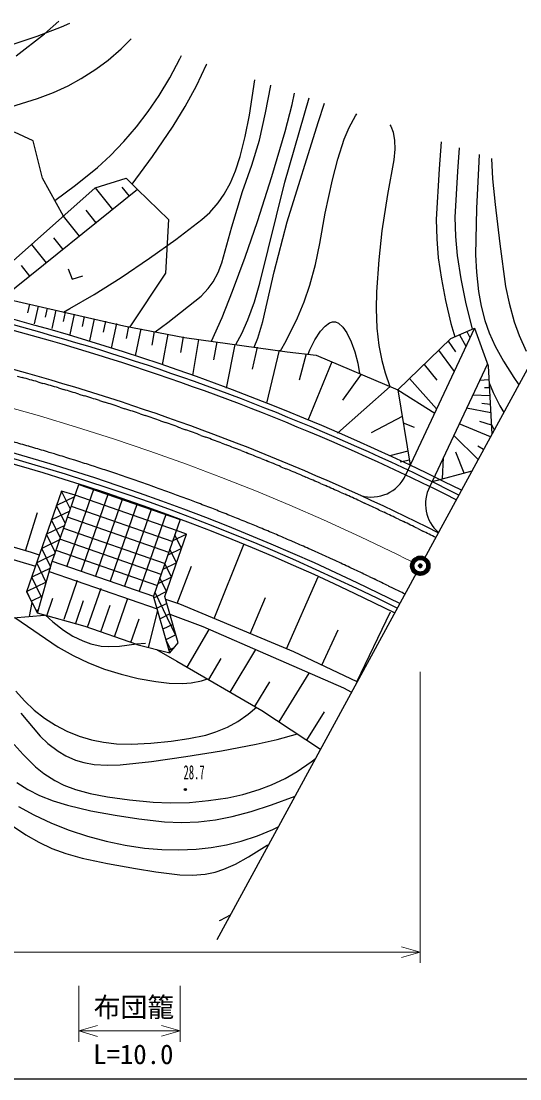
# Model space of a CAD drawing. Units: millimetres, scale not verified. Extents: x 40000 to 680000, y 20000 to 380000.
# Drawn here: x 219884 to 266320, y 205000 to 303541 of the extents above; entities that cross this region are included whole.
import ezdxf
from ezdxf.enums import TextEntityAlignment as Align

# ---------------------------------------------------------------- set-up
doc = ezdxf.new("R2010")
doc.units = ezdxf.units.MM
doc.header["$LTSCALE"] = 1000
doc.linetypes.add('CHAIN', pattern=[18.5, 12, -1.5, 3.5, -1.5])
for name, color, linetype, lineweight in [('M-BGD', 7, 'Continuous', 25), ('M-BMK', 2, 'CHAIN', 13), ('M-BMK-OTRS', 5, 'Continuous', 25), ('M-STR-HTXT', 7, 'Continuous', 13), ('M-TTL', 2, 'Continuous', 140), ('M-TTL-BAND', 7, 'Continuous', 25)]:
    doc.layers.add(name, color=color, linetype=linetype, lineweight=lineweight)
doc.styles.add('ＭＳ ゴシック', font='')
doc.styles.get('ＭＳ ゴシック').set_extended_font_data('MS Gothic')

# ---------------------------------------------------------------- blocks, each defined once
blk = doc.blocks.new('BUHIN916')
at = {"color": 2, "linetype": 'Continuous', "lineweight": 140}
for radius in [746, 22.5]:
    blk.add_circle((0, 0), radius, dxfattribs=at)

msp = doc.modelspace()

# ---------------------------------------------------------------- linework, layer by layer
at = {"layer": 'M-BGD'}
for p, q in [((222045, 302374), (223398, 303541)), ((221365, 302135), (223627, 303004)), ((223627, 303004), (224411, 303366)), ((219227, 301419), (221365, 302135)), ((219408, 300313), (222045, 302374)), ((229194, 300962), (230130, 301891)), ((227972, 299912), (229194, 300962)), ((226841, 299069), (227972, 299912)), ((233717, 298250), (234658, 300016)), ((234658, 300016), (234808, 300336)), ((225485, 298198), (226841, 299069)), ((236203, 297523), (237156, 299511)), ((237156, 299511), (237172, 299550)), ((224251, 297521), (225485, 298198)), ((232735, 296623), (233717, 298250)), ((241151, 294773), (241657, 298059)), ((221405, 296324), (222899, 296895)), ((222899, 296895), (224251, 297521)), ((231719, 295128), (232735, 296623)), ((235152, 295585), (236203, 297523)), ((242647, 294991), (243130, 297548)), ((243130, 297548), (243133, 297569)), ((245111, 295790), (245331, 296838)), ((218919, 295563), (221405, 296324)), ((244441, 288530), (246690, 296386)), ((244472, 293271), (245111, 295790)), ((247544, 294112), (248128, 295908)), ((230622, 293690), (231719, 295128)), ((234033, 293743), (235152, 295585)), ((240757, 292799), (241151, 294773)), ((242066, 292462), (242647, 294991)), ((250437, 293627), (251031, 294714)), ((251031, 294714), (251153, 294903)), ((229446, 292318), (230622, 293690)), ((232120, 290932), (234033, 293743)), ((244661, 284856), (247544, 294112)), ((254220, 293883), (254306, 293746)), ((254306, 293746), (254515, 293194)), ((220989, 292398), (219276, 293209)), ((240286, 290942), (240757, 292799)), ((243226, 289058), (244472, 293271)), ((249975, 292554), (250437, 293627)), ((254515, 293194), (254663, 292425)), ((221875, 288919), (220989, 292398)), ((228193, 291020), (229446, 292318)), ((241362, 290130), (242066, 292462)), ((249382, 290697), (249975, 292554)), ((254663, 292425), (254691, 291629)), ((259009, 292291), (258801, 289781)), ((260681, 291735), (260500, 289544)), ((226977, 289903), (228193, 291020)), ((230233, 288345), (232120, 290932)), ((239842, 289587), (240286, 290942)), ((248875, 288759), (249382, 290697)), ((254691, 291629), (254599, 290606)), ((262519, 291124), (262499, 290478)), ((263673, 290740), (263787, 288838)), ((224954, 288272), (226977, 289903)), ((240509, 287685), (241362, 290130)), ((254599, 290606), (253998, 287402)), ((258801, 289781), (258523, 285066)), ((262499, 290478), (262295, 286077)), ((223830, 285383), (221875, 288919)), ((226769, 287999), (229647, 288907)), ((229647, 288907), (230729, 287870)), ((239372, 288472), (239842, 289587)), ((241879, 284866), (243226, 289058)), ((248203, 285645), (248875, 288759)), ((260500, 289544), (260256, 285266)), ((263787, 288838), (264035, 286448)), ((230729, 287870), (218147, 277737)), ((218309, 280472), (226769, 287999)), ((223024, 286840), (224954, 288272)), ((228414, 286006), (226802, 288009)), ((229957, 287249), (229281, 288089)), ((230729, 287870), (233590, 285070)), ((238801, 287421), (239372, 288472)), ((242107, 279144), (244441, 288530)), ((238233, 286605), (238801, 287421)), ((239495, 284372), (240509, 287685)), ((253998, 287402), (253472, 284017)), ((226872, 284764), (225935, 285926)), ((237439, 285726), (238233, 286605)), ((262295, 286077), (262206, 281768)), ((264035, 286448), (264443, 282798)), ((225329, 283521), (223830, 285383)), ((233590, 285070), (233317, 280050)), ((234292, 283207), (236700, 285053)), ((236700, 285053), (237439, 285726)), ((240754, 281547), (241879, 284866)), ((243458, 280175), (244661, 284856)), ((247694, 282812), (248203, 285645)), ((258523, 285066), (258576, 283273)), ((260256, 285266), (260321, 283482)), ((238584, 281035), (239495, 284372)), ((253472, 284017), (253181, 281291)), ((223786, 282279), (222923, 283350)), ((231834, 281451), (234292, 283207)), ((258576, 283273), (258730, 281484)), ((260321, 283482), (260495, 281703)), ((222243, 281036), (220866, 282746)), ((247280, 280855), (247694, 282812)), ((264443, 282798), (264996, 278830)), ((229193, 279657), (231834, 281451)), ((238215, 280119), (238584, 281035)), ((239574, 278384), (240754, 281547)), ((246764, 278931), (247280, 280855)), ((253181, 281291), (252974, 278336)), ((258730, 281484), (259010, 279501)), ((260495, 281703), (260830, 279530)), ((262206, 281768), (262277, 280152)), ((206971, 280279), (229459, 275164)), ((220701, 279794), (219911, 280774)), ((224265, 280466), (224634, 279494)), ((233317, 280050), (230013, 275056)), ((237755, 279261), (238215, 280119)), ((242381, 275544), (243458, 280175)), ((262277, 280152), (262465, 278356)), ((224634, 279494), (225620, 279824)), ((226670, 278062), (229193, 279657)), ((237300, 278632), (237755, 279261)), ((241598, 277403), (242107, 279144)), ((246229, 277377), (246764, 278931)), ((259010, 279501), (259389, 277526)), ((260830, 279530), (261271, 277357)), ((224424, 276757), (226670, 278062)), ((233529, 275468), (236638, 277916)), ((236638, 277916), (237300, 278632)), ((238596, 275927), (239574, 278384)), ((252974, 278336), (252933, 276733)), ((262465, 278356), (262710, 276983)), ((264996, 278830), (265321, 277264)), ((220666, 277164), (220483, 276354)), ((221476, 276980), (221105, 275334)), ((240989, 275706), (241598, 277403)), ((245614, 275909), (246229, 277377)), ((259389, 277526), (259908, 275363)), ((261271, 277357), (261872, 274836)), ((262710, 276983), (263054, 275639)), ((265321, 277264), (265796, 275524)), ((222299, 276796), (222115, 275972)), ((223122, 276612), (222745, 274912)), ((223973, 276423), (223785, 275572)), ((223830, 276444), (224424, 276757)), ((224823, 276233), (224414, 274361)), ((225758, 276025), (225556, 275088)), ((237609, 273715), (238596, 275927)), ((252933, 276733), (253007, 274931)), ((226694, 275816), (226252, 273754)), ((227723, 275587), (227505, 274555)), ((228753, 275358), (228276, 273085)), ((229459, 275164), (235107, 274061)), ((229886, 275105), (229650, 273969)), ((232360, 274597), (233529, 275468)), ((240422, 274429), (240989, 275706)), ((241911, 274014), (242381, 275544)), ((244552, 273756), (245614, 275909)), ((247762, 274651), (248178, 275129)), ((248178, 275129), (248603, 275445)), ((248603, 275445), (248884, 275543)), ((248884, 275543), (249161, 275536)), ((249161, 275536), (249445, 275408)), ((249445, 275408), (249835, 275039)), ((249835, 275039), (250195, 274508)), ((253007, 274931), (253192, 273336)), ((262092, 274931), (255684, 261257)), ((259891, 273980), (262092, 274931)), ((259908, 275363), (260263, 274140)), ((262092, 274931), (263368, 271425)), ((263054, 275639), (263452, 274509)), ((265796, 275524), (266252, 274257)), ((231020, 274861), (230510, 272348)), ((232281, 274624), (232039, 273365)), ((233541, 274388), (233022, 271519)), ((234973, 274119), (234732, 272681)), ((235107, 274061), (244651, 272741)), ((239864, 273403), (240422, 274429)), ((241580, 273165), (241911, 274014)), ((247238, 273839), (247762, 274651)), ((250195, 274508), (250610, 273659)), ((254968, 269192), (259891, 273980)), ((260687, 274324), (261306, 273253)), ((261376, 274621), (261654, 274070)), ((263452, 274509), (264019, 273254)), ((266252, 274257), (266900, 272787)), ((236411, 273883), (235850, 270519)), ((238102, 273656), (237795, 271979)), ((239792, 273429), (238981, 269362)), ((241847, 273153), (241403, 271128)), ((244038, 272825), (244552, 273756)), ((246775, 272926), (247238, 273839)), ((250610, 273659), (250957, 272718)), ((253192, 273336), (253456, 271938)), ((259635, 273731), (260326, 272720)), ((264019, 273254), (264785, 271861)), ((243902, 272877), (242725, 267957)), ((244651, 272741), (247354, 272413)), ((246410, 272540), (245764, 270094)), ((246623, 272502), (246775, 272926)), ((247354, 272413), (254968, 269192)), ((250957, 272718), (251231, 271675)), ((258757, 272877), (260203, 270900)), ((248806, 271799), (246565, 266326)), ((251231, 271675), (251389, 270706)), ((253456, 271938), (253765, 270770)), ((257400, 271558), (258593, 270088)), ((263299, 271615), (257936, 260173)), ((263368, 271425), (263724, 265075)), ((264785, 271861), (265757, 270332)), ((219500, 270476), (219981, 270342)), ((251530, 270647), (249819, 268235)), ((253765, 270770), (254208, 269513)), ((256043, 270238), (258572, 267421)), ((263440, 270129), (262567, 270053)), ((265757, 270332), (266224, 269673)), ((221425, 269933), (221905, 269795)), ((223345, 269373), (223824, 269230)), ((254253, 269495), (249348, 265144)), ((254968, 269192), (256108, 262162)), ((254968, 269192), (258391, 267034)), ((263483, 269380), (263044, 269371)), ((263456, 269858), (263829, 268950)), ((225259, 268794), (225737, 268647)), ((227168, 268198), (227644, 268046)), ((263525, 268631), (261936, 268707)), ((263829, 268950), (264451, 267698)), ((229071, 267584), (229546, 267427)), ((263614, 267043), (261359, 267476)), ((263569, 267837), (262780, 267931)), ((264451, 267698), (264816, 267084)), ((230969, 266952), (231442, 266791)), ((232860, 266302), (233332, 266136)), ((255368, 266722), (252473, 265184)), ((255467, 266112), (256482, 265701)), ((263678, 265897), (262579, 266228)), ((234746, 265634), (235216, 265464)), ((263584, 264817), (260680, 266027)), ((263674, 265977), (263909, 265533)), ((263909, 265533), (263943, 265477)), ((236625, 264949), (237093, 264774)), ((238497, 264246), (238964, 264067)), ((262435, 262705), (260163, 264925)), ((221062, 263791), (220582, 263931)), ((222978, 263218), (222500, 263363)), ((240363, 263525), (240828, 263342)), ((255893, 263486), (254212, 263046)), ((261142, 261435), (260372, 263393)), ((262941, 263635), (262415, 263952)), ((224889, 262626), (224412, 262776)), ((226793, 262016), (226318, 262170)), ((242222, 262787), (242685, 262600)), ((256032, 262628), (255180, 262460)), ((259111, 260886), (259207, 262883)), ((228692, 261387), (228218, 261546)), ((244073, 262032), (244535, 261840)), ((245918, 261259), (246378, 261063)), ((261849, 261626), (258149, 260626)), ((222738, 253116), (225255, 260387)), ((225255, 260387), (234702, 257107)), ((230585, 260741), (230112, 260904)), ((232471, 260076), (232000, 260243)), ((247755, 260469), (248213, 260268)), ((223650, 259752), (220392, 250369)), ((224852, 259223), (223186, 258416)), ((224463, 258073), (223650, 259752)), ((224903, 259372), (223650, 259752)), ((226605, 259918), (224121, 252767)), ((234347, 256085), (224900, 259365)), ((227954, 259450), (225471, 252299)), ((234350, 259392), (233881, 259565)), ((249585, 259661), (250041, 259457)), ((224006, 256723), (223186, 258416)), ((224546, 258344), (233992, 255063)), ((229304, 258981), (226820, 251830)), ((230653, 258512), (228170, 251361)), ((236223, 258691), (235756, 258868)), ((251407, 258837), (251862, 258628)), ((220292, 254201), (221415, 257765)), ((224403, 257894), (222722, 257080)), ((233637, 254042), (224191, 257322)), ((232003, 258044), (229520, 250893)), ((233352, 257575), (230869, 250424)), ((238089, 257971), (237624, 258153)), ((239949, 257234), (239484, 257420)), ((253222, 257995), (253674, 257782)), ((223953, 256565), (222258, 255744)), ((223549, 255373), (222722, 257080)), ((223836, 256301), (233283, 253020)), ((234702, 257107), (232219, 249956)), ((241800, 256479), (241338, 256669)), ((255028, 257137), (255478, 256920)), ((256826, 256261), (257275, 256040)), ((220851, 254040), (214448, 255880)), ((223503, 255236), (221794, 254408)), ((223093, 254022), (222258, 255744)), ((232928, 251999), (223481, 255279)), ((233267, 249926), (235283, 255733)), ((235283, 255733), (234011, 255117)), ((234820, 254397), (234203, 255670)), ((235283, 255733), (234349, 256090)), ((243645, 255705), (243185, 255900)), ((215135, 254566), (221229, 252778)), ((222636, 252672), (221794, 254408)), ((223127, 254257), (232573, 250977)), ((234820, 254397), (233547, 253781)), ((234356, 253061), (233739, 254334)), ((237850, 247879), (240623, 254785)), ((245482, 254914), (245023, 255114)), ((247311, 254106), (246854, 254309)), ((221579, 253786), (220851, 254040)), ((223054, 253907), (221331, 253072)), ((249132, 253279), (248678, 253488)), ((222604, 252578), (220867, 251736)), ((222213, 251251), (221331, 253072)), ((221407, 248390), (222738, 253116)), ((222500, 252271), (232553, 248781)), ((222772, 253236), (232219, 249956)), ((234356, 253061), (233083, 252445)), ((233892, 251726), (233275, 252998)), ((234409, 249295), (235737, 252771)), ((250946, 252435), (250493, 252648)), ((222221, 251281), (220403, 250400)), ((221804, 249801), (220867, 251736)), ((223873, 247825), (225136, 251463)), ((233892, 251726), (232619, 251109)), ((233428, 250390), (232811, 251662)), ((244595, 245072), (247543, 251757)), ((252300, 251791), (252751, 251574)), ((220392, 250369), (221407, 248390)), ((220853, 249472), (220403, 250400)), ((226052, 247069), (227322, 250728)), ((233428, 250390), (232257, 249822)), ((234301, 246294), (232347, 250326)), ((254547, 250695), (254099, 250916)), ((220661, 248086), (220902, 249376)), ((221859, 249994), (220838, 249500)), ((222276, 248146), (222847, 249790)), ((224967, 247445), (225699, 249552)), ((228567, 246195), (229813, 249785)), ((233722, 244675), (232219, 249956)), ((234490, 245631), (233267, 249926)), ((234647, 249211), (233340, 249670)), ((241222, 246475), (242640, 249842)), ((221496, 248708), (221295, 248610)), ((225841, 247142), (221407, 248390)), ((227297, 246636), (228162, 249125)), ((231726, 245192), (232621, 248647)), ((233448, 249288), (232535, 248846)), ((245272, 244791), (234647, 249211)), ((251148, 242001), (254286, 248524)), ((213410, 247485), (222072, 248203)), ((219300, 247973), (223344, 245208)), ((222151, 248210), (222819, 247589)), ((222819, 247589), (223835, 246802)), ((230111, 245659), (230874, 247854)), ((233726, 248312), (232813, 247869)), ((233730, 248299), (236811, 247132)), ((223835, 246802), (224698, 246255)), ((230661, 245468), (225841, 247142)), ((234005, 247335), (233091, 246893)), ((234283, 246359), (233369, 245916)), ((235349, 243347), (237403, 246873)), ((236811, 247132), (249888, 241415)), ((247879, 243553), (249394, 246840)), ((224698, 246255), (225612, 245806)), ((225612, 245806), (226370, 245531)), ((226370, 245531), (227342, 245315)), ((229038, 245324), (230635, 245539)), ((230635, 245539), (231448, 245596)), ((230661, 245468), (233722, 244675)), ((233879, 244871), (233363, 245936)), ((233722, 244675), (234490, 245631)), ((223344, 245208), (224726, 244435)), ((224726, 244435), (226161, 243760)), ((227342, 245315), (228050, 245268)), ((228050, 245268), (229038, 245324)), ((232495, 244993), (234383, 243906)), ((234118, 245168), (233647, 244940)), ((239340, 241039), (241722, 244985)), ((251173, 241989), (245272, 244791)), ((226161, 243760), (227649, 243181)), ((234383, 243906), (242291, 239332)), ((237344, 242193), (238520, 244175)), ((227649, 243181), (229190, 242698)), ((229190, 242698), (230784, 242309)), ((243900, 238264), (246714, 242803)), ((230784, 242309), (232419, 242015)), ((232419, 242015), (233668, 241871)), ((233668, 241871), (234909, 241837)), ((234909, 241837), (235717, 241896)), ((235717, 241896), (236691, 242080)), ((236691, 242080), (237224, 242262)), ((241651, 239702), (243052, 241975)), ((219393, 241111), (220193, 240215)), ((249888, 241415), (250643, 241016)), ((220193, 240215), (221107, 239346)), ((241037, 238984), (241791, 239634)), ((219840, 239072), (221642, 236928)), ((221107, 239346), (222051, 238599)), ((222051, 238599), (223069, 237946)), ((240065, 238303), (241037, 238984)), ((242291, 239332), (247757, 235707)), ((246489, 236547), (248128, 239187)), ((223069, 237946), (224148, 237389)), ((238026, 237317), (239109, 237772)), ((239109, 237772), (240065, 238303)), ((221642, 236928), (222369, 236248)), ((224148, 237389), (225274, 236932)), ((225274, 236932), (226434, 236579)), ((226434, 236579), (227562, 236355)), ((233859, 236462), (235490, 236695)), ((235490, 236695), (237075, 237028)), ((237075, 237028), (238026, 237317)), ((241755, 236174), (243728, 236616)), ((243728, 236616), (245605, 237133)), ((219244, 236143), (220065, 235208)), ((222369, 236248), (223335, 235518)), ((223335, 235518), (224028, 235106)), ((227562, 236355), (228746, 236227)), ((228746, 236227), (230141, 236187)), ((230141, 236187), (231955, 236270)), ((231955, 236270), (233859, 236462)), ((235221, 235019), (238548, 235554)), ((238548, 235554), (241755, 236174)), ((220065, 235208), (221225, 234078)), ((224028, 235106), (224937, 234696)), ((224937, 234696), (225717, 234458)), ((229105, 234248), (232033, 234565)), ((232033, 234565), (235221, 235019)), ((246900, 234525), (247283, 234835)), ((221225, 234078), (222006, 233448)), ((225717, 234458), (226688, 234285)), ((226688, 234285), (227885, 234211)), ((227885, 234211), (229105, 234248)), ((244453, 232975), (245579, 233624)), ((245579, 233624), (246900, 234525)), ((219467, 232594), (220497, 231960)), ((222006, 233448), (223004, 232791)), ((223004, 232791), (223842, 232365)), ((243184, 232379), (244453, 232975)), ((220497, 231960), (221583, 231410)), ((223842, 232365), (224955, 231946)), ((224955, 231946), (226315, 231586)), ((226315, 231586), (227915, 231283)), ((240513, 231498), (242058, 231954)), ((242058, 231954), (243184, 232379)), ((221583, 231410), (222876, 230896)), ((222876, 230896), (224213, 230483)), ((227915, 231283), (229964, 230990)), ((229964, 230990), (232165, 230780)), ((232165, 230780), (233759, 230717)), ((233759, 230717), (235549, 230756)), ((235549, 230756), (237326, 230918)), ((237326, 230918), (239130, 231194)), ((239130, 231194), (240513, 231498)), ((243205, 230544), (245383, 231342)), ((219650, 230379), (221062, 229601)), ((221062, 229601), (222710, 228825)), ((224213, 230483), (226375, 229978)), ((226375, 229978), (228648, 229557)), ((239542, 229457), (241289, 229921)), ((241289, 229921), (243205, 230544)), ((218979, 228635), (220311, 227739)), ((222710, 228825), (224350, 228171)), ((228648, 229557), (230850, 229209)), ((230850, 229209), (233239, 228947)), ((233239, 228947), (234825, 228882)), ((234825, 228882), (236390, 228937)), ((236390, 228937), (237973, 229142)), ((237973, 229142), (239542, 229457)), ((220311, 227739), (221524, 227043)), ((224350, 228171), (226063, 227603)), ((240378, 227149), (241902, 227648)), ((241902, 227648), (243306, 228226)), ((243306, 228226), (243829, 228483)), ((221524, 227043), (222736, 226472)), ((226063, 227603), (227804, 227136)), ((227804, 227136), (229569, 226771)), ((229569, 226771), (231358, 226507)), ((237571, 226548), (239015, 226807)), ((239015, 226807), (240378, 227149)), ((241054, 225694), (242789, 226760)), ((242789, 226760), (242936, 226840)), ((222736, 226472), (224030, 225997)), ((224030, 225997), (225554, 225561)), ((231358, 226507), (232972, 226376)), ((232972, 226376), (234579, 226336)), ((234579, 226336), (236180, 226399)), ((236180, 226399), (237571, 226548)), ((239827, 225010), (241054, 225694)), ((225554, 225561), (227910, 225056)), ((227910, 225056), (230532, 224603)), ((238749, 224525), (239827, 225010)), ((230532, 224603), (232410, 224286)), ((232410, 224286), (234649, 224019)), ((234649, 224019), (235845, 223988)), ((235845, 223988), (237014, 224077)), ((237014, 224077), (237962, 224265)), ((237962, 224265), (238749, 224525)), ((238356, 219739), (238460, 219785)), ((238460, 219785), (239366, 220274))]:
    msp.add_line(p, q, dxfattribs=at)
for radius in [100, 60, 20]:
    msp.add_circle((235176, 231951), radius, dxfattribs=at)
for centre, radius, start, end in [((162694, 65189), 217502, 63.2373, 82.86871), ((162694, 65189), 217002, 63.24139, 82.86877), ((162694, 65189), 218002, 63.23322, 78.29614), ((162694, 65189), 213502, 63.27051, 82.86908), ((162694, 65189), 213002, 73.99451, 74.39798), ((162694, 65189), 206002, 63.33618, 82.86975), ((162694, 65189), 213002, 73.45651, 73.85999), ((162694, 65189), 213002, 72.91852, 73.32199), ((162694, 65189), 205002, 63.34528, 81.91174), ((162694, 65189), 205502, 63.3407, 81.93127), ((162694, 65189), 213002, 72.38052, 72.78403), ((162694, 65189), 213002, 71.84253, 72.24603), ((162694, 65189), 213002, 71.30457, 71.70804), ((162694, 65189), 213002, 70.76657, 71.17004), ((162694, 65189), 213002, 70.22858, 70.63205), ((162694, 65189), 213002, 69.69058, 70.09409), ((162694, 65189), 207002, 73.76059, 74.17578), ((162694, 65189), 213002, 69.15259, 69.55609), ((162694, 65189), 207002, 73.207, 73.62219), ((162694, 65189), 207002, 72.65341, 73.0686), ((162694, 65189), 213002, 68.61459, 69.0181), ((162694, 65189), 213002, 68.0766, 68.4801), ((162694, 65189), 207002, 72.09982, 72.51501), ((162694, 65189), 213002, 67.53864, 67.94211), ((162694, 65189), 207002, 71.54626, 71.96146), ((162694, 65189), 207002, 70.99268, 71.40784), ((162694, 65189), 213002, 67.00064, 67.40414), ((252494, 262699), 3500, 253.65759, 335.67236), ((162694, 65189), 207002, 70.43909, 70.85428), ((162694, 65189), 213002, 66.46265, 66.86615), ((162694, 65189), 213002, 65.92465, 66.32816), ((261033, 258541), 3500, 152.21399, 228.98395), ((162694, 65189), 207002, 69.8855, 70.30069), ((162694, 65189), 207002, 69.33191, 69.7471), ((162694, 65189), 213002, 65.38666, 65.79016), ((162694, 65189), 207002, 68.77835, 69.19354), ((162694, 65189), 213002, 64.84869, 65.25217), ((162694, 65189), 207002, 68.22476, 68.63995), ((162694, 65189), 207002, 67.67117, 68.08636), ((162694, 65189), 213002, 64.3107, 64.7142), ((162694, 65189), 207002, 67.11758, 67.53278), ((162694, 65189), 213002, 63.77271, 64.17621), ((162694, 65189), 207002, 66.56403, 66.97919), ((162694, 65189), 213002, 63.27472, 63.63821), ((162694, 65189), 207002, 66.01044, 66.4256), ((162694, 65189), 207002, 65.45685, 65.87204), ((162694, 65189), 207002, 64.90326, 65.31845), ((162694, 65189), 207002, 64.34967, 64.76486), ((162694, 65189), 207002, 63.79611, 64.21127), ((162694, 65189), 207002, 63.32712, 63.65771)]:
    msp.add_arc(centre, radius, start, end, dxfattribs=at)
at = {"layer": 'M-BMK'}
msp.add_lwpolyline([(218143, 267733), (221596, 266755), (225043, 265716), (228472, 264619), (231873, 263469), (235264, 262259), (238531, 261030), (241786, 259741), (244916, 258439), (248031, 257078), (251490, 255486), (254923, 253841), (255651, 253488), (256379, 253134)], dxfattribs=at)
at = {"layer": 'M-BMK-OTRS'}
for p, q in [((275326, 286414), (257408, 253458)), ((256691, 252140), (238103, 217950))]:
    msp.add_line(p, q, dxfattribs=at)
at = {"layer": 'M-STR-HTXT'}
for p, q in [((257050, 215807), (257050, 242906)), ((60556, 216807), (257050, 216807)), ((225255, 213681), (225255, 208462)), ((234702, 208462), (234702, 213681)), ((225255, 209462), (234702, 209462))]:
    msp.add_line(p, q, dxfattribs=at)
for points in [[(255300, 217310), (257050, 216807), (255300, 216308)], [(227005, 208958), (225255, 209462), (227005, 209960)], [(232952, 209965), (234702, 209462), (232952, 208963)]]:
    msp.add_lwpolyline(points, dxfattribs=at)
at = {"layer": 'M-TTL-BAND'}
msp.add_line((40000, 205000), (579000, 205000), dxfattribs=at)

# ---------------------------------------------------------------- block references
at = {"layer": 'M-TTL', "rotation": 69}
msp.add_blockref('BUHIN916', (257050, 252799), dxfattribs=at)

# ---------------------------------------------------------------- texts
at = {"layer": 'M-BGD', "style": 'ＭＳ ゴシック', "width": 0.55}
msp.add_text('28.7', height=1320, dxfattribs=at).set_placement((234998, 232509), align=Align.BOTTOM_LEFT)
at = {"layer": 'M-STR-HTXT', "style": 'ＭＳ ゴシック'}
for s, p in [('布団籠', (226634, 210211)), ('L=10.0', (226582, 205819))]:
    msp.add_text(s, height=1833, dxfattribs=at).set_placement(p, align=Align.BOTTOM_LEFT)

doc.saveas('drawing.dxf')
